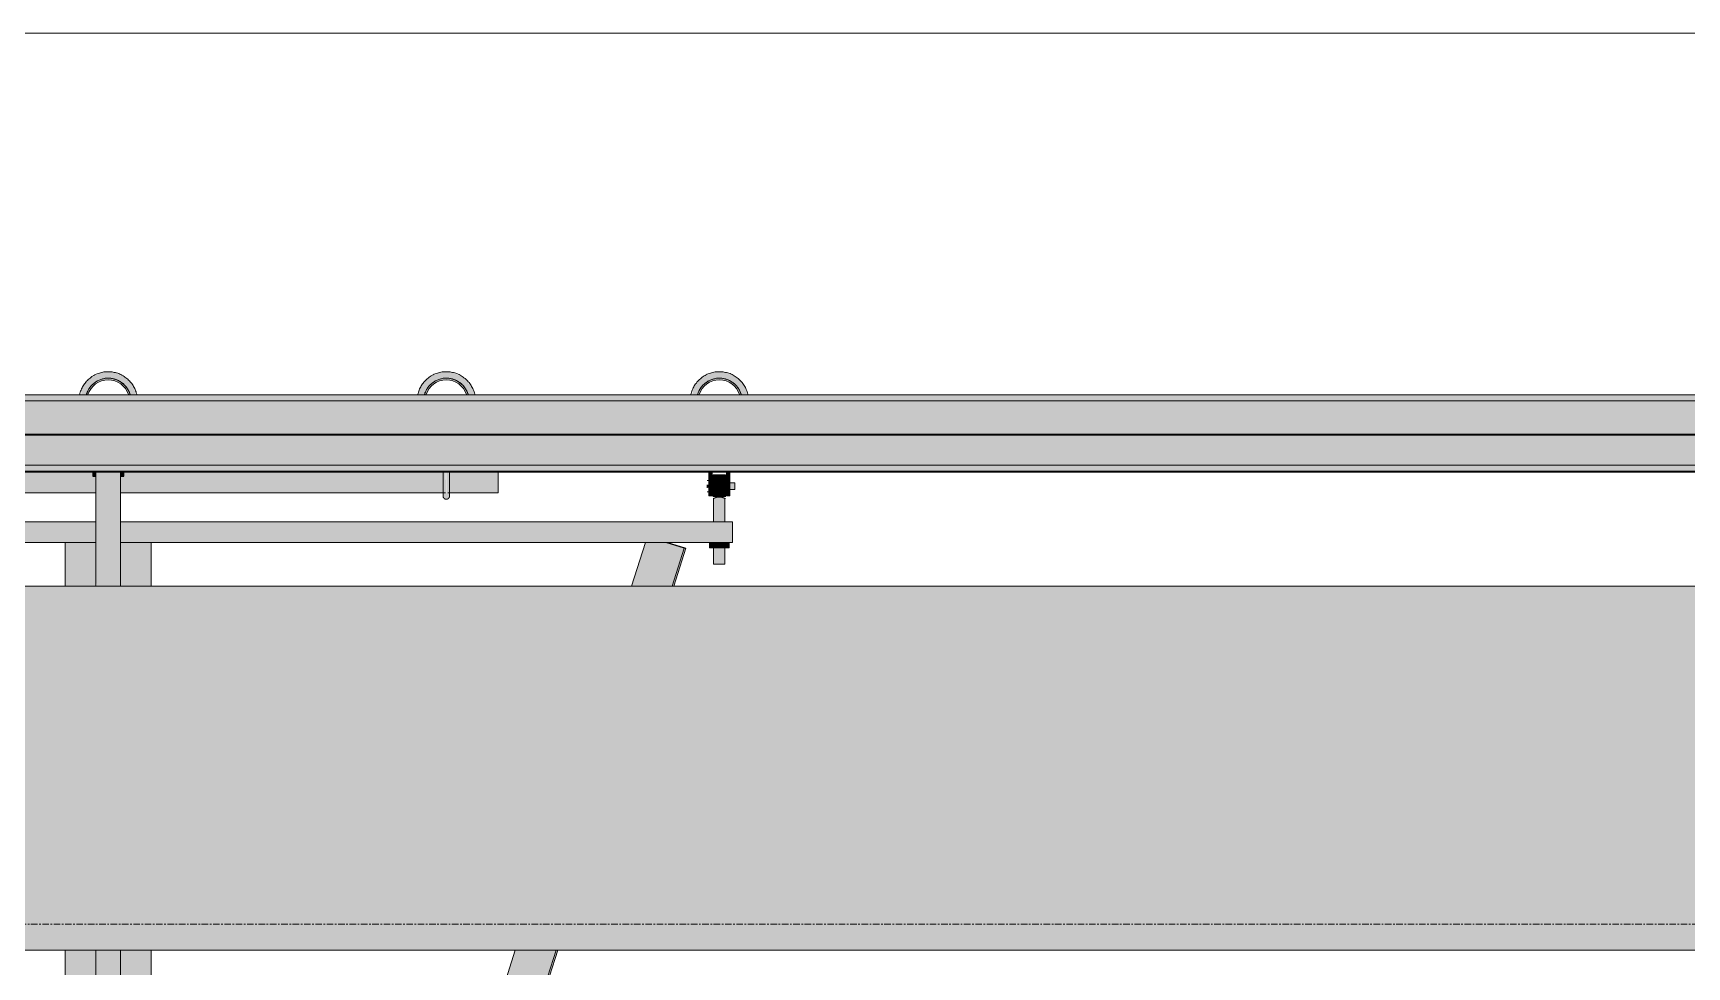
# Model space of a CAD drawing. Header units: inches. Extents: x 20426 to 92531, y -195 to 750.
# Drawn here: x 26894.2 to 27021.3, y 248.7 to 320.5 of the extents above; entities that cross this region are included whole.
import ezdxf

# ---------------------------------------------------------------- set-up
doc = ezdxf.new("R2010")
doc.units = ezdxf.units.IN
doc.header["$MEASUREMENT"] = 0
doc.linetypes.add('Grid Line 1_2_', pattern=[0.875, 0.5, -0.125, 0.125, -0.125])
for name, color, linetype, lineweight in [('A-FLOR-LEVL', 51, 'Continuous', 9), ('M-HVAC-DUCT', 70, 'Continuous', 9), ('Q-SPCQ', 91, 'Continuous', 9), ('S-BEAM', 12, 'Continuous', 9)]:
    doc.layers.add(name, color=color, linetype=linetype, lineweight=lineweight)

# ---------------------------------------------------------------- blocks, each defined once
blk = doc.blocks.new('Girt_Z - 8_D-915553-Elevation - South')
at = {"layer": 'S-BEAM'}
h = blk.add_hatch(color=256, dxfattribs=at)
h.paths.add_polyline_path([(26225.61, 292.25), (26260.89, 292.25), (26260.89, 292.73), (22796.27, 292.73), (22796.27, 292.25), (26087.38, 292.25)], flags=0)
h.paths.add_polyline_path([(22792.65, 292.25), (22792.65, 292.73), (22792.15, 292.73), (22792.15, 292.25)], flags=0)
h = blk.add_hatch(color=256, dxfattribs=at)
h.paths.add_polyline_path([(26260.89, 289.88), (26260.89, 292.25), (22796.27, 292.25), (22796.27, 289.88), (26225.61, 289.88)], flags=0)
h.paths.add_polyline_path([(22792.65, 289.88), (22792.65, 292.25), (22792.15, 292.25), (22792.15, 289.88)], flags=0)
h = blk.add_hatch(color=256, dxfattribs=at)
h.paths.add_polyline_path([(26225.61, 289.7), (26260.89, 289.72), (26260.89, 289.88), (22796.27, 289.88), (22796.27, 289.7), (26087.38, 289.7)], flags=0)
h.paths.add_polyline_path([(22792.15, 289.7), (22792.65, 289.72), (22792.65, 289.88), (22792.15, 289.88), (22792.15, 289.72)], flags=0)
h = blk.add_hatch(color=256, dxfattribs=at)
h.paths.add_polyline_path([(24739.61, 289.62), (26260.89, 289.66), (26260.89, 289.7), (22796.27, 289.66), (22796.27, 289.62), (24730.97, 289.62)], flags=0)
h.paths.add_polyline_path([(22792.65, 289.62), (22792.65, 289.7), (22792.15, 289.66), (22792.15, 289.62)], flags=0)
h = blk.add_hatch(color=256, dxfattribs=at)
h.paths.add_polyline_path([(26225.61, 287.3), (26260.89, 287.3), (26260.89, 289.62), (22796.27, 289.62), (22796.27, 287.3), (26087.38, 287.3)], flags=0)
h.paths.add_polyline_path([(22792.65, 287.3), (22792.65, 289.62), (22792.15, 289.62), (22792.15, 287.3)], flags=0)
h = blk.add_hatch(color=256, dxfattribs=at)
h.paths.add_polyline_path([(26260.89, 286.85), (26260.89, 287.3), (22796.27, 287.3), (22796.27, 286.85), (26225.61, 286.85)], flags=0)
h.paths.add_polyline_path([(22792.15, 286.85), (22792.65, 286.85), (22792.65, 287.3), (22792.15, 287.3)], flags=0)
h = blk.add_hatch(color=256, dxfattribs=at)
h.paths.add_polyline_path([(26260.89, 286.77), (26260.89, 286.85), (22796.27, 286.85), (22796.27, 286.77), (26225.61, 286.77)], flags=0)
h.paths.add_polyline_path([(22792.65, 286.77), (22792.65, 286.85), (22792.15, 286.85), (22792.15, 286.77)], flags=0)
for p, q in [((22796.27, 292.73), (26260.89, 292.73)), ((22796.27, 292.25), (26260.89, 292.25)), ((22796.27, 289.7), (26260.89, 289.7)), ((22796.27, 289.62), (26260.89, 289.62)), ((22796.27, 287.3), (26260.89, 287.3)), ((22796.27, 286.85), (26260.89, 286.85)), ((22796.27, 286.77), (26260.89, 286.77))]:
    blk.add_line(p, q, dxfattribs=at)
blk = doc.blocks.new('Basketball_Backstop-Performance_Sports_Systems-3103-Ceiling_Hung - 27_-0_ to 27_-11 7_8_-706978-Elevation - South')
at = {"layer": 'Q-SPCQ'}
for points in [[(24958.75, 292.73), (24958.75, 292.73), (24958.57, 293.32), (24958.01, 294.01), (24957.11, 294.44), (24956.35, 294.44), (24956.11, 294.44), (24955.21, 294.01), (24954.58, 293.23), (24954.53, 292.73), (24954.93, 292.74), (24955.2, 293.27), (24955.46, 293.56), (24955.89, 293.83), (24956.35, 293.97), (24956.61, 294), (24957.24, 293.87), (24957.66, 293.63), (24957.94, 293.37), (24958.19, 292.97), (24958.3, 292.73), (24958.74, 292.73)], [(24958.16, 292.73), (24958.29, 292.73), (24958.13, 293.12), (24957.85, 293.49), (24957.49, 293.77), (24957.06, 293.94), (24956.61, 294), (24956.16, 293.94), (24955.6, 293.66), (24955.37, 293.49), (24955.1, 293.12), (24954.93, 292.73), (24955.07, 292.73), (24955.2, 293.06), (24955.6, 293.51), (24955.8, 293.66), (24956.19, 293.82), (24956.61, 293.87), (24957.03, 293.82), (24957.42, 293.66), (24957.76, 293.4), (24958.02, 293.06)], [(24984.75, 292.73), (24984.75, 292.73), (24984.64, 293.23), (24983.94, 294.04), (24983.11, 294.44), (24982.11, 294.44), (24981.21, 294.01), (24980.58, 293.23), (24980.49, 292.73), (24980.95, 292.77), (24981.2, 293.27), (24981.52, 293.6), (24981.8, 293.79), (24982.36, 293.97), (24982.81, 293.97), (24983.26, 293.86), (24983.64, 293.65), (24983.92, 293.4), (24984.18, 292.99), (24984.3, 292.73), (24984.74, 292.73)], [(24984.16, 292.73), (24984.29, 292.73), (24984.13, 293.12), (24983.85, 293.49), (24983.49, 293.77), (24983.06, 293.94), (24982.61, 294), (24982.16, 293.94), (24981.74, 293.77), (24981.37, 293.49), (24981.1, 293.12), (24980.93, 292.73), (24981.07, 292.73), (24981.2, 293.06), (24981.52, 293.44), (24981.8, 293.66), (24982.19, 293.82), (24982.61, 293.87), (24983.03, 293.82), (24983.42, 293.66), (24983.76, 293.4), (24984.02, 293.06)], [(25005.43, 292.73), (25005.75, 292.73), (25005.57, 293.32), (25005.01, 294.01), (25004.11, 294.44), (25003.35, 294.44), (25003.11, 294.44), (25002.21, 294.01), (25001.58, 293.23), (25001.53, 292.73), (25001.93, 292.74), (25002.2, 293.27), (25002.46, 293.56), (25002.89, 293.83), (25003.35, 293.97), (25003.61, 294), (25004.24, 293.87), (25004.66, 293.63), (25004.94, 293.37), (25005.19, 292.97), (25005.3, 292.73), (25005.38, 292.73)], [(25005.17, 292.73), (25005.29, 292.73), (25005.13, 293.12), (25004.85, 293.49), (25004.49, 293.77), (25004.06, 293.94), (25003.61, 294), (25003.16, 293.94), (25002.74, 293.77), (25002.37, 293.49), (25002.1, 293.12), (25001.93, 292.73), (25002.07, 292.73), (25002.2, 293.06), (25002.46, 293.4), (25002.8, 293.66), (25003.19, 293.82), (25003.61, 293.87), (25004.03, 293.82), (25004.42, 293.66), (25004.76, 293.4), (25005.02, 293.06), (25005.16, 292.73)], [(24955.61, 286.47), (24955.6, 286.77), (24955.42, 286.77), (24955.42, 286.47), (24955.6, 286.47)], [(24957.8, 286.47), (24957.76, 286.77), (24957.61, 286.77), (24957.61, 286.47), (24957.76, 286.47)], [(24982.61, 284.74), (24982.56, 286.77), (24982.39, 286.77), (24982.39, 285.57), (24982.41, 284.81)], [(25003.05, 285.69), (25003.05, 286.77), (25002.8, 286.77), (25002.8, 285.69)], [(25003.14, 285.66), (25004.08, 285.66), (25004.08, 286.56), (25003.14, 286.53), (25003.14, 285.89)], [(25004.42, 285.69), (25004.42, 286.77), (25004.17, 286.77), (25004.17, 285.69)], [(25002.67, 285.69), (25002.8, 285.69), (25002.8, 285.8), (25002.67, 285.8)], [(25002.67, 285.57), (25002.8, 285.57), (25002.8, 285.69), (25002.67, 285.69)], [(25002.8, 284.96), (25003.05, 284.96), (25003.05, 285.69), (25002.8, 285.69), (25002.8, 285.04)], [(25003.61, 284.86), (25004.08, 284.87), (25004.08, 285.66), (25003.14, 285.66), (25003.14, 284.87), (25003.53, 284.86)], [(25004.17, 284.96), (25004.42, 284.96), (25004.42, 285.69), (25004.17, 285.69), (25004.17, 285.04)], [(25003.61, 280.94), (25003.61, 281.37), (25002.86, 281.37), (25002.86, 280.94)], [(25003.61, 280.94), (25004.36, 280.94), (25004.36, 281.37), (25003.61, 281.37)]]:
    blk.add_hatch(color=256, dxfattribs=at).paths.add_polyline_path(points, flags=0)
h = blk.add_hatch(color=256, dxfattribs=at)
h.paths.add_polyline_path([(24986.61, 285.19), (24986.61, 286.77), (24982.84, 286.77), (24982.83, 285.54), (24982.83, 285.19)], flags=0)
h.paths.add_polyline_path([(24972.88, 285.19), (24982.39, 285.22), (24982.4, 285.44), (24982.36, 286.77), (24957.8, 286.77), (24957.76, 286.47), (24957.61, 286.48), (24957.61, 286.77), (24957.55, 286.77), (24957.55, 285.19), (24964.24, 285.19)], flags=0)
h.paths.add_polyline_path([(24955.6, 285.19), (24955.67, 285.22), (24955.67, 286.77), (24955.61, 286.72), (24955.6, 286.47), (24955.42, 286.48), (24955.42, 286.77), (24930.84, 286.77), (24930.83, 285.54), (24930.86, 285.19), (24946.96, 285.19)], flags=0)
h.paths.add_polyline_path([(24930.38, 285.19), (24930.4, 285.42), (24930.36, 286.77), (24926.61, 286.77), (24926.61, 285.19), (24930.37, 285.19)], flags=0)
h = blk.add_hatch(color=256, dxfattribs=at)
h.paths.add_polyline_path([(24956.61, 196.23), (24956.61, 238.52), (24955.67, 238.52), (24955.71, 196.23), (24956.51, 196.23)], flags=0)
h.paths.add_polyline_path([(24956.61, 244.48), (24956.61, 250), (24955.67, 250), (24955.73, 244.48), (24956.44, 244.48)], flags=0)
h.paths.add_polyline_path([(24956.61, 278), (24956.61, 286.77), (24955.67, 286.77), (24955.71, 278), (24956.38, 278)], flags=0)
h = blk.add_hatch(color=256, dxfattribs=at)
h.paths.add_polyline_path([(24956.76, 196.23), (24957.55, 196.23), (24957.52, 238.52), (24956.61, 238.52), (24956.61, 196.23)], flags=0)
h.paths.add_polyline_path([(24956.68, 244.48), (24957.55, 244.48), (24957.52, 250), (24956.61, 250), (24956.61, 244.48)], flags=0)
h.paths.add_polyline_path([(24956.61, 278), (24957.55, 278), (24957.52, 286.77), (24956.61, 286.77), (24956.61, 279.15)], flags=0)
h = blk.add_hatch(color=256, dxfattribs=at)
h.paths.add_polyline_path([(24982.81, 285.19), (24982.86, 285.19), (24982.83, 285.4)], flags=0)
h.paths.add_polyline_path([(24982.61, 284.74), (24982.82, 284.81), (24982.83, 284.98), (24982.86, 284.95), (24982.81, 285.19), (24982.85, 286.45), (24982.79, 286.77), (24982.66, 286.77), (24982.61, 286.7), (24982.61, 284.96)], flags=0)
h = blk.add_hatch(color=256, dxfattribs=at)
h.paths.add_polyline_path([(25003.14, 285.69), (25003.14, 285.94), (25003.05, 285.89), (25003.05, 285.69)], flags=0)
h.paths.add_polyline_path([(25004.08, 285.69), (25004.17, 285.73), (25004.17, 285.94), (25004.08, 285.89), (25004.08, 285.73)], flags=0)
h.paths.add_polyline_path([(25004.8, 285.69), (25004.8, 285.94), (25004.42, 285.9), (25004.42, 285.69)], flags=0)
h = blk.add_hatch(color=256, dxfattribs=at)
h.paths.add_polyline_path([(25004.8, 285.44), (25004.8, 285.69), (25004.42, 285.68), (25004.42, 285.44)], flags=0)
h.paths.add_polyline_path([(25004.17, 285.44), (25004.17, 285.69), (25004.08, 285.66), (25004.08, 285.44)], flags=0)
h.paths.add_polyline_path([(25003.05, 285.44), (25003.14, 285.49), (25003.14, 285.69), (25003.05, 285.63), (25003.05, 285.44)], flags=0)
h = blk.add_hatch(color=256, dxfattribs=at)
h.paths.add_polyline_path([(25003.18, 279.69), (25004.04, 279.69), (25003.99, 280.94), (25003.17, 280.94), (25003.17, 279.69)], flags=0)
h.paths.add_polyline_path([(25003.56, 282.95), (25004.04, 282.95), (25004.02, 284.76), (25003.68, 284.86), (25003.39, 284.83), (25003.17, 284.75), (25003.21, 282.95), (25003.53, 282.95)], flags=0)
h = blk.add_hatch(color=256, dxfattribs=at)
h.paths.add_polyline_path([(24908.61, 281.37), (24955.67, 281.37), (24955.67, 282.95), (24908.61, 282.95), (24908.61, 282.67)], flags=0)
h.paths.add_polyline_path([(24998.8, 281.37), (25004.61, 281.37), (25004.61, 282.95), (24957.55, 282.95), (24957.55, 281.37), (24981.52, 281.37)], flags=0)
h = blk.add_hatch(color=256, dxfattribs=at)
h.paths.add_polyline_path([(24955.34, 196.23), (24955.67, 196.23), (24955.67, 224.12), (24955.61, 224.07), (24955.6, 224), (24955.23, 224), (24955.23, 224.12), (24953.29, 224.12), (24953.35, 196.23), (24954.95, 196.23)], flags=0)
h.paths.add_polyline_path([(24957.55, 196.23), (24959.92, 196.23), (24959.92, 224.12), (24957.98, 224.07), (24957.98, 224), (24957.61, 224), (24957.55, 198.28)], flags=0)
h.paths.add_polyline_path([(24953.35, 224.76), (24953.47, 224.93), (24953.41, 224.86), (24953.37, 224.79)], flags=0)
h.paths.add_polyline_path([(24953.48, 225.01), (24953.4, 225.2), (24953.41, 225.12), (24953.47, 225.03)], flags=0)
h.paths.add_polyline_path([(24953.63, 225.87), (24955.23, 225.87), (24955.23, 226), (24955.61, 226), (24955.61, 225.87), (24955.67, 225.87), (24955.67, 238.52), (24953.29, 238.52), (24953.29, 225.87), (24953.41, 225.87)], flags=0)
h.paths.add_polyline_path([(24959.92, 225.87), (24959.92, 238.52), (24957.55, 238.52), (24957.61, 226), (24957.98, 226), (24957.99, 225.87), (24959.84, 225.87)], flags=0)
h.paths.add_polyline_path([(24954.26, 244.48), (24955.67, 244.48), (24955.67, 250), (24953.29, 250), (24953.29, 244.48), (24954.15, 244.48)], flags=0)
h.paths.add_polyline_path([(24959.48, 244.48), (24959.92, 244.48), (24959.92, 250), (24957.55, 250), (24957.55, 244.48), (24959.36, 244.48)], flags=0)
h.paths.add_polyline_path([(24954.95, 278), (24955.67, 278), (24955.67, 281.37), (24953.29, 281.37), (24953.29, 278), (24954.94, 278)], flags=0)
h.paths.add_polyline_path([(24959.81, 278), (24959.92, 278), (24959.92, 281.37), (24957.55, 281.37), (24957.55, 278), (24959.81, 278)], flags=0)
h = blk.add_hatch(color=256, dxfattribs=at)
h.paths.add_polyline_path([(24970.77, 196.23), (24973.9, 196.23), (24987.39, 238.52), (24984.25, 238.52), (24974.41, 207.66)], flags=0)
h.paths.add_polyline_path([(24989.29, 244.48), (24991.05, 250), (24987.91, 250), (24986.15, 244.48)], flags=0)
h.paths.add_polyline_path([(24996.84, 278), (24999.98, 278), (25000.91, 280.92), (24999.49, 281.37), (24997.92, 281.37)], flags=0)
h = blk.add_hatch(color=256, dxfattribs=at)
h.paths.add_polyline_path([(24973.9, 196.23), (24974.04, 196.23), (24987.52, 238.52), (24987.39, 238.52), (24977.55, 207.66)], flags=0)
h.paths.add_polyline_path([(24989.29, 244.48), (24989.42, 244.48), (24991.18, 250), (24991.05, 250), (24989.51, 245.16)], flags=0)
h.paths.add_polyline_path([(24999.98, 278), (25000.11, 278), (25001.04, 280.92), (25000.91, 280.92)], flags=0)
for p, q in [((24955.42, 286.47), (24955.42, 286.76)), ((24955.42, 286.44), (24955.61, 286.44)), ((24955.61, 286.76), (24955.61, 286.47)), ((24955.67, 286.77), (24955.67, 278)), ((24957.55, 278), (24957.55, 286.77)), ((24957.61, 286.47), (24957.61, 286.76)), ((24957.61, 286.44), (24957.8, 286.44)), ((24957.8, 286.76), (24957.8, 286.47)), ((24986.61, 286.77), (24986.61, 285.19)), ((25002.8, 285.69), (25002.8, 286.77)), ((25003.05, 286.77), (25003.05, 285.69)), ((25004.08, 286.56), (25003.14, 286.56)), ((25003.14, 285.66), (25003.14, 286.56)), ((25004.08, 286.56), (25004.08, 285.66)), ((25004.17, 285.69), (25004.17, 286.77)), ((25004.42, 286.77), (25004.42, 285.69)), ((24930.72, 285.19), (24955.67, 285.19)), ((24957.55, 285.19), (24982.55, 285.19)), ((24982.72, 285.19), (24986.61, 285.19)), ((25002.8, 286.12), (25002.67, 286.12)), ((25002.67, 285.69), (25002.67, 285.8)), ((25002.67, 285.57), (25002.67, 285.69)), ((25002.67, 285.25), (25002.8, 285.25)), ((25002.8, 284.96), (25002.8, 285.69)), ((25002.8, 284.94), (25003.05, 284.94)), ((25003.14, 285.94), (25003.05, 285.94)), ((25003.05, 285.69), (25003.05, 284.96)), ((25003.05, 285.44), (25003.14, 285.44)), ((25003.14, 284.87), (25003.14, 285.66)), ((25004.17, 285.94), (25004.08, 285.94)), ((25004.08, 285.66), (25004.08, 284.87)), ((25004.08, 285.44), (25004.17, 285.44)), ((25004.17, 284.96), (25004.17, 285.69)), ((25004.17, 284.94), (25004.42, 284.94)), ((25004.8, 285.94), (25004.42, 285.94)), ((25004.42, 285.69), (25004.42, 284.96)), ((25004.42, 285.44), (25004.8, 285.44)), ((25004.8, 285.94), (25004.8, 285.69)), ((25004.8, 285.69), (25004.8, 285.44)), ((25003.14, 284.75), (25003.17, 284.75)), ((25003.17, 284.75), (25003.17, 282.95)), ((25004.04, 282.95), (25004.04, 284.75)), ((25004.04, 284.75), (25004.08, 284.75)), ((24955.68, 282.95), (24908.61, 282.95)), ((25004.61, 282.95), (24957.55, 282.95)), ((25004.61, 282.95), (25004.61, 281.37)), ((24955.68, 281.37), (24908.61, 281.37)), ((24953.29, 281.37), (24953.29, 278)), ((25004.61, 281.37), (24957.55, 281.37)), ((24959.92, 278), (24959.92, 281.37)), ((24996.84, 278), (24997.92, 281.37)), ((24999.49, 281.37), (25000.91, 280.92)), ((25001.04, 280.92), (24999.62, 281.37)), ((25002.86, 281.37), (25002.86, 280.94)), ((25003.17, 281.37), (25003.17, 279.69)), ((25003.61, 281.37), (25003.61, 280.94)), ((25004.04, 279.69), (25004.04, 281.37)), ((25004.36, 281.37), (25004.36, 280.94)), ((25000.91, 280.92), (24999.98, 278)), ((25001.04, 280.92), (25000.11, 278)), ((25000.91, 280.92), (25001.04, 280.92)), ((25003.61, 280.94), (25002.86, 280.94)), ((25004.36, 280.94), (25003.61, 280.94)), ((25004.04, 279.69), (25003.17, 279.69)), ((24953.29, 250), (24953.29, 244.48)), ((24955.67, 250), (24955.67, 244.48)), ((24957.55, 244.48), (24957.55, 250)), ((24959.92, 244.48), (24959.92, 250)), ((24986.15, 244.48), (24987.91, 250)), ((24991.05, 250), (24989.29, 244.48)), ((24991.18, 250), (24989.42, 244.48))]:
    blk.add_line(p, q, dxfattribs=at)
at = {"layer": 'Q-SPCQ', "flags": 128}
for points in [[(24958.8, 292.78), (24958.77, 292.87), (24958.75, 292.96), (24958.72, 293.04), (24958.68, 293.13), (24958.65, 293.21), (24958.61, 293.29), (24958.56, 293.37), (24958.52, 293.45), (24958.47, 293.52), (24958.42, 293.59), (24958.36, 293.66), (24958.3, 293.73), (24958.24, 293.8), (24958.18, 293.86), (24958.11, 293.93), (24958.05, 293.98), (24957.97, 294.04), (24957.9, 294.09), (24957.83, 294.14), (24957.75, 294.19), (24957.67, 294.23), (24957.59, 294.28), (24957.51, 294.31), (24957.43, 294.35), (24957.34, 294.38), (24957.26, 294.41), (24957.17, 294.43), (24957.08, 294.45), (24956.99, 294.47), (24956.91, 294.48), (24956.82, 294.49), (24956.73, 294.5), (24956.64, 294.5), (24956.55, 294.5), (24956.46, 294.49), (24956.37, 294.49), (24956.28, 294.48), (24956.19, 294.46), (24956.1, 294.44), (24956.01, 294.42), (24955.93, 294.39), (24955.84, 294.36), (24955.76, 294.33), (24955.68, 294.3), (24955.59, 294.26), (24955.51, 294.21), (24955.44, 294.17), (24955.36, 294.12), (24955.29, 294.07), (24955.22, 294.01), (24955.15, 293.96), (24955.08, 293.9), (24955.01, 293.83), (24954.95, 293.77), (24954.89, 293.7), (24954.84, 293.63), (24954.78, 293.56), (24954.73, 293.49), (24954.68, 293.41), (24954.64, 293.33), (24954.6, 293.25), (24954.56, 293.17), (24954.52, 293.09), (24954.49, 293), (24954.46, 292.92), (24954.44, 292.83), (24954.42, 292.74)], [(24955.44, 293.55), (24955.5, 293.6), (24955.55, 293.64), (24955.61, 293.68), (24955.67, 293.72), (24955.73, 293.76), (24955.79, 293.79), (24955.85, 293.83), (24955.91, 293.85), (24955.98, 293.88), (24956.04, 293.91), (24956.11, 293.93), (24956.18, 293.95), (24956.25, 293.96), (24956.31, 293.97), (24956.38, 293.99), (24956.45, 293.99), (24956.52, 294), (24956.59, 294), (24956.66, 294), (24956.73, 294), (24956.8, 293.99), (24956.87, 293.98), (24956.94, 293.97), (24957.01, 293.95), (24957.08, 293.94), (24957.14, 293.92), (24957.21, 293.89), (24957.28, 293.87), (24957.34, 293.84), (24957.4, 293.81), (24957.46, 293.78), (24957.53, 293.74), (24957.58, 293.7), (24957.64, 293.66), (24957.7, 293.62), (24957.75, 293.58), (24957.8, 293.53)], [(24984.8, 292.78), (24984.77, 292.87), (24984.75, 292.96), (24984.72, 293.04), (24984.68, 293.13), (24984.65, 293.21), (24984.61, 293.29), (24984.56, 293.37), (24984.52, 293.45), (24984.47, 293.52), (24984.42, 293.59), (24984.36, 293.66), (24984.3, 293.73), (24984.24, 293.8), (24984.18, 293.86), (24984.11, 293.93), (24984.05, 293.98), (24983.97, 294.04), (24983.9, 294.09), (24983.83, 294.14), (24983.75, 294.19), (24983.67, 294.23), (24983.59, 294.28), (24983.51, 294.31), (24983.43, 294.35), (24983.34, 294.38), (24983.26, 294.41), (24983.17, 294.43), (24983.08, 294.45), (24982.99, 294.47), (24982.91, 294.48), (24982.82, 294.49), (24982.73, 294.5), (24982.64, 294.5), (24982.55, 294.5), (24982.46, 294.49), (24982.37, 294.49), (24982.28, 294.48), (24982.19, 294.46), (24982.1, 294.44), (24982.01, 294.42), (24981.93, 294.39), (24981.84, 294.36), (24981.76, 294.33), (24981.68, 294.3), (24981.59, 294.26), (24981.51, 294.21), (24981.44, 294.17), (24981.36, 294.12), (24981.29, 294.07), (24981.22, 294.01), (24981.15, 293.96), (24981.08, 293.9), (24981.01, 293.83), (24980.95, 293.77), (24980.89, 293.7), (24980.84, 293.63), (24980.78, 293.56), (24980.73, 293.49), (24980.68, 293.41), (24980.64, 293.33), (24980.6, 293.25), (24980.56, 293.17), (24980.52, 293.09), (24980.49, 293), (24980.46, 292.92), (24980.44, 292.83), (24980.42, 292.74)], [(24981.44, 293.55), (24981.5, 293.6), (24981.55, 293.64), (24981.61, 293.68), (24981.67, 293.72), (24981.73, 293.76), (24981.79, 293.79), (24981.85, 293.83), (24981.91, 293.85), (24981.98, 293.88), (24982.04, 293.91), (24982.11, 293.93), (24982.18, 293.95), (24982.25, 293.96), (24982.31, 293.97), (24982.38, 293.99), (24982.45, 293.99), (24982.52, 294), (24982.59, 294), (24982.66, 294), (24982.73, 294), (24982.8, 293.99), (24982.87, 293.98), (24982.94, 293.97), (24983.01, 293.95), (24983.08, 293.94), (24983.14, 293.92), (24983.21, 293.89), (24983.28, 293.87), (24983.34, 293.84), (24983.4, 293.81), (24983.46, 293.78), (24983.53, 293.74), (24983.58, 293.7), (24983.64, 293.66), (24983.7, 293.62), (24983.75, 293.58), (24983.8, 293.53)], [(25005.8, 292.78), (25005.77, 292.87), (25005.75, 292.96), (25005.72, 293.04), (25005.68, 293.13), (25005.65, 293.21), (25005.61, 293.29), (25005.56, 293.37), (25005.52, 293.45), (25005.47, 293.52), (25005.42, 293.59), (25005.36, 293.66), (25005.3, 293.73), (25005.24, 293.8), (25005.18, 293.86), (25005.11, 293.93), (25005.05, 293.98), (25004.97, 294.04), (25004.9, 294.09), (25004.83, 294.14), (25004.75, 294.19), (25004.67, 294.23), (25004.59, 294.28), (25004.51, 294.31), (25004.43, 294.35), (25004.34, 294.38), (25004.26, 294.41), (25004.17, 294.43), (25004.08, 294.45), (25003.99, 294.47), (25003.91, 294.48), (25003.82, 294.49), (25003.73, 294.5), (25003.64, 294.5), (25003.55, 294.5), (25003.46, 294.49), (25003.37, 294.49), (25003.28, 294.48), (25003.19, 294.46), (25003.1, 294.44), (25003.01, 294.42), (25002.93, 294.39), (25002.84, 294.36), (25002.76, 294.33), (25002.68, 294.3), (25002.59, 294.26), (25002.51, 294.21), (25002.44, 294.17), (25002.36, 294.12), (25002.29, 294.07), (25002.22, 294.01), (25002.15, 293.96), (25002.08, 293.9), (25002.01, 293.83), (25001.95, 293.77), (25001.89, 293.7), (25001.84, 293.63), (25001.78, 293.56), (25001.73, 293.49), (25001.68, 293.41), (25001.64, 293.33), (25001.6, 293.25), (25001.56, 293.17), (25001.52, 293.09), (25001.49, 293), (25001.46, 292.92), (25001.44, 292.83), (25001.42, 292.74)], [(25002.44, 293.55), (25002.5, 293.6), (25002.55, 293.64), (25002.61, 293.68), (25002.67, 293.72), (25002.73, 293.76), (25002.79, 293.79), (25002.85, 293.83), (25002.91, 293.85), (25002.98, 293.88), (25003.04, 293.91), (25003.11, 293.93), (25003.18, 293.95), (25003.25, 293.96), (25003.31, 293.97), (25003.38, 293.99), (25003.45, 293.99), (25003.52, 294), (25003.59, 294), (25003.66, 294), (25003.73, 294), (25003.8, 293.99), (25003.87, 293.98), (25003.94, 293.97), (25004.01, 293.95), (25004.08, 293.94), (25004.14, 293.92), (25004.21, 293.89), (25004.28, 293.87), (25004.34, 293.84), (25004.4, 293.81), (25004.46, 293.78), (25004.53, 293.74), (25004.58, 293.7), (25004.64, 293.66), (25004.7, 293.62), (25004.75, 293.58), (25004.8, 293.53)], [(24954.93, 292.73), (24954.95, 292.8), (24954.97, 292.87), (24955, 292.93), (24955.03, 293), (24955.06, 293.06), (24955.09, 293.12), (24955.13, 293.18), (24955.17, 293.24), (24955.21, 293.3), (24955.25, 293.35), (24955.3, 293.4), (24955.34, 293.46)], [(24957.9, 293.43), (24957.95, 293.38), (24957.99, 293.33), (24958.03, 293.27), (24958.07, 293.21), (24958.11, 293.15), (24958.15, 293.09), (24958.18, 293.03), (24958.21, 292.97), (24958.24, 292.9), (24958.26, 292.84), (24958.28, 292.77)], [(24980.93, 292.73), (24980.95, 292.8), (24980.97, 292.87), (24981, 292.93), (24981.03, 293), (24981.06, 293.06), (24981.09, 293.12), (24981.13, 293.18), (24981.17, 293.24), (24981.21, 293.3), (24981.25, 293.35), (24981.3, 293.4), (24981.34, 293.46)], [(24983.9, 293.43), (24983.95, 293.38), (24983.99, 293.33), (24984.03, 293.27), (24984.07, 293.21), (24984.11, 293.15), (24984.15, 293.09), (24984.18, 293.03), (24984.21, 292.97), (24984.24, 292.9), (24984.26, 292.84), (24984.28, 292.77)], [(25001.93, 292.73), (25001.95, 292.8), (25001.97, 292.87), (25002, 292.93), (25002.03, 293), (25002.06, 293.06), (25002.09, 293.12), (25002.13, 293.18), (25002.17, 293.24), (25002.21, 293.3), (25002.25, 293.35), (25002.3, 293.4), (25002.34, 293.46)], [(25004.9, 293.43), (25004.95, 293.38), (25004.99, 293.33), (25005.03, 293.27), (25005.07, 293.21), (25005.11, 293.15), (25005.15, 293.09), (25005.18, 293.03), (25005.21, 292.97), (25005.24, 292.9), (25005.26, 292.84), (25005.28, 292.77)], [(24982.36, 286.77), (24982.36, 286.7), (24982.36, 286.62), (24982.36, 286.54), (24982.36, 286.46), (24982.36, 286.38), (24982.36, 286.31), (24982.36, 286.23), (24982.36, 286.16), (24982.36, 286.09), (24982.36, 286.01), (24982.36, 285.94), (24982.36, 285.88), (24982.36, 285.81), (24982.36, 285.74), (24982.36, 285.68), (24982.36, 285.62), (24982.36, 285.56), (24982.36, 285.5), (24982.36, 285.45), (24982.36, 285.4), (24982.36, 285.35), (24982.36, 285.3), (24982.36, 285.25), (24982.36, 285.21), (24982.36, 285.17), (24982.36, 285.14), (24982.36, 285.1), (24982.36, 285.07), (24982.36, 285.05), (24982.36, 285.02), (24982.36, 285), (24982.36, 284.98), (24982.36, 284.97), (24982.36, 284.95), (24982.36, 284.95), (24982.36, 284.94), (24982.36, 284.94)], [(24982.86, 284.94), (24982.86, 284.94), (24982.86, 284.94), (24982.86, 284.95), (24982.86, 284.96), (24982.86, 284.98), (24982.86, 284.99), (24982.86, 285.02), (24982.86, 285.04), (24982.86, 285.07), (24982.86, 285.1), (24982.86, 285.13), (24982.86, 285.16), (24982.86, 285.2), (24982.86, 285.24), (24982.86, 285.29), (24982.86, 285.33), (24982.86, 285.38), (24982.86, 285.43), (24982.86, 285.49), (24982.86, 285.54), (24982.86, 285.6), (24982.86, 285.66), (24982.86, 285.73), (24982.86, 285.79), (24982.86, 285.86), (24982.86, 285.93), (24982.86, 285.99), (24982.86, 286.07), (24982.86, 286.14), (24982.86, 286.21), (24982.86, 286.29), (24982.86, 286.36), (24982.86, 286.44), (24982.86, 286.52), (24982.86, 286.6), (24982.86, 286.68), (24982.86, 286.76)], [(24982.36, 284.94), (24982.36, 284.94), (24982.36, 284.94), (24982.36, 284.95), (24982.36, 284.96), (24982.36, 284.98), (24982.36, 284.99), (24982.36, 285.02), (24982.36, 285.04), (24982.36, 285.07), (24982.36, 285.1), (24982.36, 285.13), (24982.36, 285.16), (24982.36, 285.2)], [(24982.61, 284.69), (24982.6, 284.69), (24982.59, 284.69), (24982.58, 284.69), (24982.57, 284.69), (24982.56, 284.69), (24982.55, 284.69), (24982.54, 284.7), (24982.53, 284.7), (24982.52, 284.7), (24982.51, 284.71), (24982.51, 284.71), (24982.5, 284.72), (24982.49, 284.72), (24982.48, 284.73), (24982.47, 284.73), (24982.46, 284.74), (24982.45, 284.74), (24982.45, 284.75), (24982.44, 284.76), (24982.43, 284.76), (24982.43, 284.77), (24982.42, 284.78), (24982.41, 284.79), (24982.41, 284.79), (24982.4, 284.8), (24982.4, 284.81), (24982.39, 284.82), (24982.39, 284.83), (24982.38, 284.84), (24982.38, 284.85), (24982.38, 284.86), (24982.37, 284.87), (24982.37, 284.88), (24982.37, 284.89), (24982.37, 284.9), (24982.36, 284.9), (24982.36, 284.91), (24982.36, 284.92), (24982.36, 284.93), (24982.36, 284.94)], [(24982.86, 284.94), (24982.86, 284.93), (24982.86, 284.92), (24982.86, 284.91), (24982.86, 284.9), (24982.86, 284.89), (24982.85, 284.88), (24982.85, 284.87), (24982.85, 284.86), (24982.85, 284.85), (24982.84, 284.84), (24982.84, 284.83), (24982.83, 284.82), (24982.83, 284.81), (24982.82, 284.8), (24982.82, 284.8), (24982.81, 284.79), (24982.81, 284.78), (24982.8, 284.77), (24982.79, 284.77), (24982.79, 284.76), (24982.78, 284.75), (24982.77, 284.74), (24982.76, 284.74), (24982.76, 284.73), (24982.75, 284.73), (24982.74, 284.72), (24982.73, 284.72), (24982.72, 284.71), (24982.71, 284.71), (24982.7, 284.7), (24982.69, 284.7), (24982.68, 284.7), (24982.67, 284.7), (24982.66, 284.69), (24982.65, 284.69), (24982.64, 284.69), (24982.63, 284.69), (24982.62, 284.69), (24982.61, 284.69), (24982.61, 284.69)], [(24982.86, 285.21), (24982.86, 285.17), (24982.86, 285.14), (24982.86, 285.1), (24982.86, 285.07), (24982.86, 285.05), (24982.86, 285.02), (24982.86, 285), (24982.86, 284.98), (24982.86, 284.97), (24982.86, 284.95), (24982.86, 284.95), (24982.86, 284.94), (24982.86, 284.94)]]:
    blk.add_lwpolyline(points, dxfattribs=at)
at = {"layer": 'Q-SPCQ'}
for centre, radius, start, end in [((24956.61, 292.25), 1.75, 16.0362, 163.9638), ((24956.61, 292.25), 1.63, 17.3542, 162.6458), ((24982.61, 292.25), 1.75, 16.0362, 163.9638), ((24982.61, 292.25), 1.62, 17.3542, 162.6458), ((25003.61, 292.25), 1.75, 16.0362, 163.9638), ((25003.61, 292.25), 1.63, 17.3542, 162.6458)]:
    blk.add_arc(centre, radius, start, end, dxfattribs=at)
blk.add_open_spline([(25004.04, 284.75), (25004.04, 284.75), (25004.04, 284.75), (25004.03, 284.76), (25004.02, 284.76), (25004, 284.77), (25003.99, 284.78), (25003.97, 284.78), (25003.95, 284.79), (25003.94, 284.79), (25003.93, 284.8), (25003.91, 284.81), (25003.89, 284.81), (25003.86, 284.82), (25003.84, 284.83), (25003.83, 284.83), (25003.81, 284.84), (25003.79, 284.84), (25003.76, 284.85), (25003.72, 284.85), (25003.68, 284.86), (25003.65, 284.86), (25003.61, 284.86), (25003.57, 284.86), (25003.53, 284.86), (25003.49, 284.85), (25003.46, 284.85), (25003.43, 284.84), (25003.4, 284.84), (25003.39, 284.83), (25003.37, 284.83), (25003.35, 284.82), (25003.32, 284.81), (25003.3, 284.81), (25003.28, 284.8), (25003.27, 284.79), (25003.26, 284.79), (25003.25, 284.78), (25003.23, 284.78), (25003.21, 284.77), (25003.2, 284.76), (25003.18, 284.76), (25003.17, 284.75), (25003.17, 284.75), (25003.17, 284.75)], degree=3, knots=[0, 0, 0, 0, 0.055556, 0.083333, 0.111111, 0.138889, 0.166667, 0.194444, 0.208333, 0.222222, 0.236111, 0.25, 0.277778, 0.305556, 0.319444, 0.333333, 0.347222, 0.361111, 0.388889, 0.416667, 0.444444, 0.472222, 0.5, 0.527778, 0.555556, 0.583333, 0.611111, 0.638889, 0.652778, 0.666667, 0.680556, 0.694444, 0.722222, 0.75, 0.763889, 0.777778, 0.791667, 0.805556, 0.833333, 0.861111, 0.888889, 0.916667, 0.944444, 1, 1, 1, 1], dxfattribs=at)
blk = doc.blocks.new('W-Wide Flange - W8X21-946647-Elevation - South')
at = {"layer": 'S-BEAM'}
blk.add_line((22796.39, 320.55), (26270.39, 320.55), dxfattribs=at)

msp = doc.modelspace()

# ---------------------------------------------------------------- hatches: boundary and pattern name
at = {"layer": 'M-HVAC-DUCT', "lineweight": 5}
h = msp.add_hatch(color=256, dxfattribs=at)
h.paths.add_polyline_path([(26345.68, 264), (26467.71, 264), (26467.71, 278), (26345.68, 278), (26345.68, 266.43)], flags=0)
h.paths.add_polyline_path([(26993.96, 264), (27046.71, 264), (27046.71, 278), (26775.21, 278), (26775.21, 264), (26959.4, 264)], flags=0)
h.paths.add_polyline_path([(27743.68, 264), (27743.68, 278), (27643.71, 277.98), (27643.71, 264), (27736.96, 264)], flags=0)
h.paths.add_polyline_path([(27064.71, 264), (27336.21, 264), (27336.21, 278), (27064.71, 278), (27064.71, 265.25)], flags=0)
h.paths.add_polyline_path([(26485.71, 264), (26757.21, 264), (26757.21, 278), (26485.71, 278), (26485.71, 264.24)], flags=0)
h.paths.add_polyline_path([(27354.21, 264), (27625.71, 264), (27625.71, 278), (27354.21, 278), (27354.21, 265.75)], flags=0)
h = msp.add_hatch(color=256, dxfattribs=at)
h.paths.add_polyline_path([(26345.68, 250), (26467.71, 250), (26467.71, 264), (26345.68, 264), (26345.68, 250.21)], flags=0)
h.paths.add_polyline_path([(26485.71, 250), (26757.21, 250), (26757.21, 264), (26485.71, 264), (26485.71, 250.19)], flags=0)
h.paths.add_polyline_path([(27046.71, 250), (27046.71, 264), (26775.21, 264), (26775.21, 250), (26993.96, 250)], flags=0)
h.paths.add_polyline_path([(27132.19, 250), (27336.21, 250), (27336.21, 264), (27064.71, 264), (27064.71, 250)], flags=0)
h.paths.add_polyline_path([(27354.21, 250), (27625.71, 250.02), (27625.71, 264), (27354.21, 264), (27354.21, 250.06)], flags=0)
h.paths.add_polyline_path([(27643.71, 250), (27743.68, 250), (27743.68, 264), (27643.71, 264), (27643.71, 250.02)], flags=0)

# ---------------------------------------------------------------- linework, layer by layer
at = {"layer": 'A-FLOR-LEVL', "linetype": 'Grid Line 1_2_'}
msp.add_line((23922.49, 252), (28374.34, 252), dxfattribs=at)
at = {"layer": 'M-HVAC-DUCT'}
for p, q in [((27046.71, 278), (26775.21, 278)), ((26775.21, 250), (27046.71, 250))]:
    msp.add_line(p, q, dxfattribs=at)

# ---------------------------------------------------------------- block references
at = {"layer": 'Q-SPCQ'}
msp.add_blockref('Basketball_Backstop-Performance_Sports_Systems-3103-Ceiling_Hung - 27_-0_ to 27_-11 7_8_-706978-Elevation - South', (1943.32, 0), dxfattribs=at)
at = {"layer": 'S-BEAM'}
for name in ['W-Wide Flange - W8X21-946647-Elevation - South', 'Girt_Z - 8_D-915553-Elevation - South']:
    msp.add_blockref(name, (1943.32, 0), dxfattribs=at)

doc.saveas('drawing.dxf')
